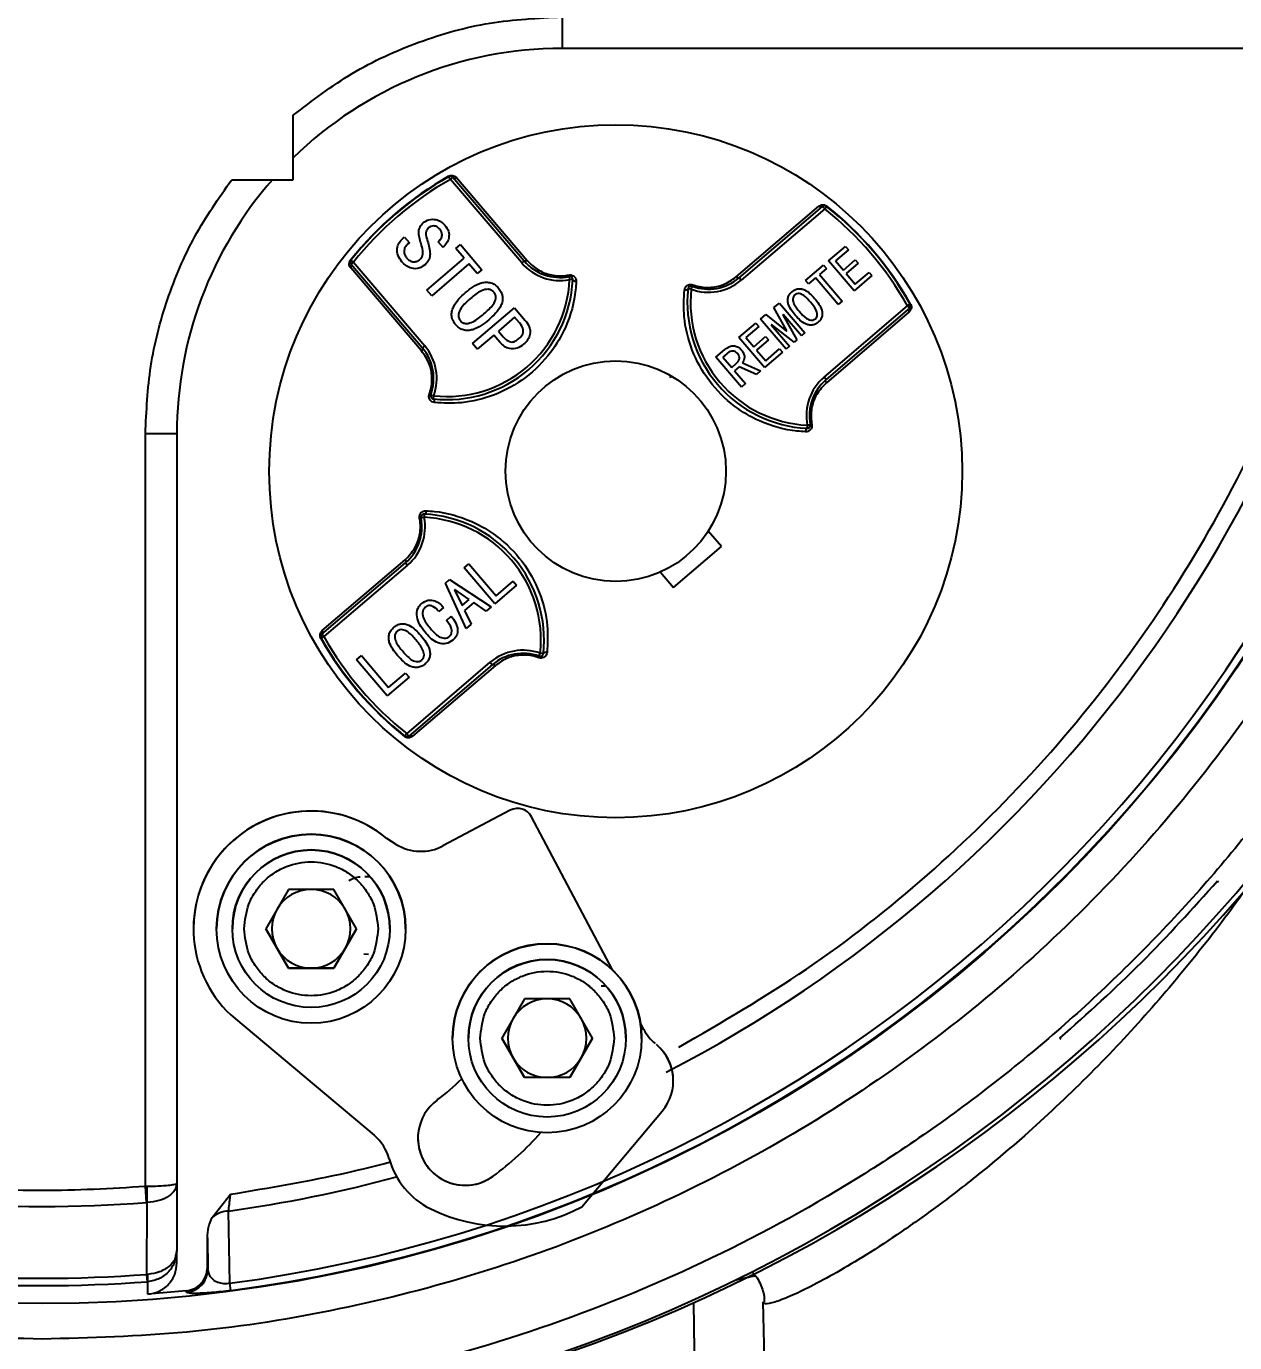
# Model space of a CAD drawing. Header units: millimetres. Extents: x 1846 to 4892, y 508 to 2661.
# Drawn here: x 2641.8 to 2718.5, y 2122.5 to 2206.1 of the extents above; entities that cross this region are included whole.
import ezdxf

# ---------------------------------------------------------------- set-up
doc = ezdxf.new("R2010")
doc.units = ezdxf.units.MM
doc.layers.add('AM_5', color=3, linetype='Continuous', lineweight=25)
doc.styles.add('SLDTEXTSTYLE1', font='txt.shx', dxfattribs={"width": 0.7, "bigfont": 'gbcbig.shx'})
doc.dimstyles.new('SLDDIMSTYLE12$0', dxfattribs={"dimtxt": 12, "dimasz": 10, "dimexe": 0, "dimexo": 0.0625, "dimgap": 0.875, "dimtad": 1, "dimdec": 1, "dimlfac": 1.8, "dimrnd": 1e-09, "dimzin": 12, "dimdsep": 46, "dimtxsty": 'SLDTEXTSTYLE1', "dimcen": 0.09, "dimdle": 8.16, "dimclrd": 3, "dimclre": 3, "dimadec": 0, "dimazin": 3, "dimtfac": 1, "dimtdec": 1, "dimtofl": 0, "dimtmove": 0, "dimatfit": 3, "dimfxl": 0, "dimfrac": 2, "dimtolj": 1, "dimlwd": 5, "dimlwe": 5, "dimarcsym": 0})

# ---------------------------------------------------------------- blocks, each defined once
blk = doc.blocks.new('*D64')
at = {"layer": 'AM_5', "color": 3, "lineweight": 5, "transparency": 16777216}
blk.add_line((2751.092, 2432.108), (2356.692, 2432.108), dxfattribs=at)
at = {"layer": 'AM_5', "color": 3, "linetype": 'Continuous', "lineweight": 5, "transparency": 16777216}
for p, q in [((2356.692, 2422.108), (2356.692, 2108.323)), ((2762.767, 2098.323), (2356.692, 2098.323))]:
    blk.add_line(p, q, dxfattribs=at)
at = {"layer": 'AM_5', "color": 3, "transparency": 16777216}
for points in [[(2355.025, 2422.108), (2358.359, 2422.108), (2356.692, 2432.108)], [(2355.025, 2108.323), (2358.359, 2108.323), (2356.692, 2098.323)]]:
    blk.add_solid(points, dxfattribs=at)
at = {"layer": 'Defpoints', "color": 0, "transparency": 16777216}
for p in [(2751.154, 2432.108), (2356.692, 2098.323), (2762.83, 2098.323)]:
    blk.add_point(p, dxfattribs=at)
at = {"layer": 'AM_5', "color": 0, "transparency": 16777216, "insert": (2342.103, 2265.216), "char_height": 12, "attachment_point": 5, "rotation": 90, "style": 'SLDTEXTSTYLE1'}
blk.add_mtext('\\A1;{\\H2.28571x;335}', dxfattribs=at)

msp = doc.modelspace()

# ---------------------------------------------------------------- linework, layer by layer
at = {"color": 7, "linetype": 'Continuous', "lineweight": 25}
for p, q in [((2675.836, 2206.673), (2675.836, 2204.673)), ((2726.326, 2204.673), (2675.836, 2204.673)), ((2658.754, 2196.336), (2658.754, 2200.422)), ((2654.853, 2196.336), (2658.754, 2196.336)), ((2668.641, 2196.53), (2668.629, 2196.551)), ((2668.74, 2196.356), (2668.641, 2196.53)), ((2668.74, 2196.356), (2668.892, 2196.486)), ((2673.27, 2191.052), (2668.74, 2196.356)), ((2668.892, 2196.486), (2673.422, 2191.182)), ((2669.127, 2196.464), (2673.62, 2191.202)), ((2686.885, 2190.158), (2692.147, 2194.652)), ((2687.078, 2190.107), (2692.382, 2194.637)), ((2692.382, 2194.637), (2692.512, 2194.485)), ((2692.637, 2194.642), (2692.512, 2194.485)), ((2692.652, 2194.661), (2692.637, 2194.642)), ((2692.512, 2194.485), (2687.208, 2189.955)), ((2665.72, 2192.6), (2665.829, 2192.693)), ((2665.829, 2192.693), (2666.135, 2192.335)), ((2666.135, 2192.335), (2666.042, 2192.255)), ((2668.275, 2192.036), (2667.969, 2192.394)), ((2669.083, 2191.972), (2669.378, 2192.225)), ((2669.378, 2192.225), (2670.748, 2190.622)), ((2692.757, 2191.174), (2693.835, 2192.095)), ((2693.835, 2192.095), (2694.016, 2191.884)), ((2662.424, 2191.22), (2662.405, 2191.235)), ((2667.249, 2189.329), (2669.614, 2191.349)), ((2669.614, 2191.349), (2669.083, 2191.972)), ((2694.016, 2191.884), (2693.193, 2191.181)), ((2693.696, 2190.592), (2694.452, 2191.238)), ((2694.452, 2191.238), (2694.633, 2191.027)), ((2666.907, 2185.469), (2662.414, 2190.731)), ((2662.581, 2191.096), (2662.424, 2191.22)), ((2662.581, 2191.096), (2662.428, 2190.966)), ((2666.959, 2185.661), (2662.428, 2190.966)), ((2662.581, 2191.096), (2667.111, 2185.791)), ((2669.92, 2190.992), (2667.554, 2188.971)), ((2670.452, 2190.369), (2669.92, 2190.992)), ((2670.748, 2190.622), (2670.452, 2190.369)), ((2673.422, 2191.182), (2673.27, 2191.052)), ((2691.301, 2189.93), (2692.446, 2190.908)), ((2692.626, 2190.697), (2692.181, 2190.317)), ((2692.446, 2190.908), (2692.626, 2190.697)), ((2694.381, 2189.273), (2692.757, 2191.174)), ((2693.193, 2191.181), (2693.696, 2190.592)), ((2694.633, 2191.027), (2693.877, 2190.381)), ((2694.456, 2189.703), (2695.334, 2190.453)), ((2695.334, 2190.453), (2695.515, 2190.242)), ((2676.278, 2190.185), (2676.316, 2189.989)), ((2676.516, 2189.979), (2676.316, 2189.989)), ((2684.033, 2189.382), (2684.102, 2189.57)), ((2687.208, 2189.955), (2687.078, 2190.107)), ((2691.481, 2189.719), (2691.301, 2189.93)), ((2691.926, 2190.099), (2691.481, 2189.719)), ((2693.369, 2188.409), (2691.926, 2190.099)), ((2692.181, 2190.317), (2693.625, 2188.628)), ((2693.877, 2190.381), (2694.456, 2189.703)), ((2695.515, 2190.242), (2694.381, 2189.273)), ((2667.554, 2188.971), (2667.249, 2189.329)), ((2684.033, 2189.382), (2683.834, 2189.403)), ((2670.147, 2185.936), (2672.808, 2188.209)), ((2672.808, 2188.209), (2673.499, 2187.4)), ((2689.288, 2188.212), (2689.633, 2188.506)), ((2690.117, 2186.747), (2689.288, 2188.212)), ((2689.633, 2188.506), (2691.257, 2186.605)), ((2692.468, 2183.796), (2697.772, 2188.326)), ((2697.902, 2188.174), (2692.598, 2183.644)), ((2697.88, 2187.939), (2692.619, 2183.446)), ((2693.625, 2188.628), (2693.369, 2188.409)), ((2697.947, 2188.425), (2697.772, 2188.326)), ((2697.902, 2188.174), (2697.772, 2188.326)), ((2697.968, 2188.437), (2697.947, 2188.425)), ((2672.818, 2187.599), (2671.791, 2186.721)), ((2673.124, 2187.241), (2672.818, 2187.599)), ((2687.065, 2186.313), (2688.143, 2187.234)), ((2688.143, 2187.234), (2688.324, 2187.023)), ((2688.432, 2187.481), (2688.777, 2187.775)), ((2690.056, 2185.58), (2688.432, 2187.481)), ((2688.777, 2187.775), (2690.095, 2186.728)), ((2689.142, 2187.145), (2689.12, 2187.126)), ((2689.12, 2187.126), (2690.278, 2185.77)), ((2690.567, 2186.016), (2689.142, 2187.145)), ((2689.876, 2187.772), (2689.854, 2187.753)), ((2689.854, 2187.753), (2690.745, 2186.168)), ((2691.034, 2186.415), (2689.876, 2187.772)), ((2671.495, 2186.469), (2670.452, 2185.578)), ((2671.881, 2186.017), (2671.495, 2186.469)), ((2671.791, 2186.721), (2672.097, 2186.363)), ((2688.689, 2184.412), (2687.065, 2186.313)), ((2688.324, 2187.023), (2687.501, 2186.32)), ((2687.501, 2186.32), (2688.004, 2185.731)), ((2688.004, 2185.731), (2688.76, 2186.376)), ((2688.76, 2186.376), (2688.941, 2186.165)), ((2690.095, 2186.728), (2690.117, 2186.747)), ((2691.257, 2186.605), (2691.034, 2186.415)), ((2667.111, 2185.791), (2666.959, 2185.661)), ((2670.452, 2185.578), (2670.147, 2185.936)), ((2685.609, 2185.069), (2686.165, 2185.544)), ((2688.941, 2186.165), (2688.185, 2185.52)), ((2688.185, 2185.52), (2688.764, 2184.841)), ((2689.823, 2185.38), (2688.689, 2184.412)), ((2688.764, 2184.841), (2689.642, 2185.592)), ((2689.642, 2185.592), (2689.823, 2185.38)), ((2690.278, 2185.77), (2690.056, 2185.58)), ((2690.745, 2186.168), (2690.567, 2186.016)), ((2687.232, 2183.168), (2685.609, 2185.069)), ((2686.289, 2185.285), (2686.045, 2185.076)), ((2686.045, 2185.076), (2686.605, 2184.42)), ((2686.605, 2184.42), (2686.916, 2184.686)), ((2687.291, 2184.698), (2688.444, 2184.203)), ((2682.853, 2183.821), (2682.646, 2183.781)), ((2687.074, 2184.456), (2686.785, 2184.209)), ((2686.785, 2184.209), (2687.488, 2183.386)), ((2688.177, 2183.975), (2687.074, 2184.456)), ((2688.444, 2184.203), (2688.177, 2183.975)), ((2692.598, 2183.644), (2692.468, 2183.796)), ((2687.488, 2183.386), (2687.232, 2183.168)), ((2667.496, 2182.685), (2667.684, 2182.617)), ((2667.662, 2182.418), (2667.684, 2182.617)), ((2691.405, 2180.75), (2691.396, 2180.55)), ((2691.405, 2180.75), (2691.602, 2180.788)), ((2649.372, 2132.432), (2649.372, 2180.209)), ((2651.372, 2180.209), (2649.372, 2180.209)), ((2651.372, 2180.209), (2651.372, 2132.632)), ((2666.88, 2174.861), (2667.077, 2174.9)), ((2667.086, 2175.099), (2667.077, 2174.9)), ((2685.957, 2173.04), (2685.119, 2174.023)), ((2682.916, 2170.443), (2685.957, 2173.04)), ((2660.602, 2167.71), (2665.863, 2172.204)), ((2660.58, 2167.476), (2665.884, 2172.006)), ((2666.014, 2171.854), (2660.71, 2167.324)), ((2665.884, 2172.006), (2666.014, 2171.854)), ((2669.612, 2171.689), (2669.919, 2171.951)), ((2671.56, 2169.408), (2669.612, 2171.689)), ((2669.919, 2171.951), (2671.651, 2169.923)), ((2682.077, 2171.425), (2682.916, 2170.443)), ((2668.429, 2170.724), (2668.695, 2170.952)), ((2669.733, 2167.847), (2668.429, 2170.724)), ((2668.695, 2170.952), (2671.334, 2169.214)), ((2672.948, 2170.593), (2671.56, 2169.408)), ((2671.651, 2169.923), (2672.731, 2170.846)), ((2672.731, 2170.846), (2672.948, 2170.593)), ((2669.031, 2170.316), (2669.004, 2170.293)), ((2669.004, 2170.293), (2669.486, 2169.297)), ((2669.94, 2169.684), (2669.031, 2170.316)), ((2669.486, 2169.297), (2669.94, 2169.684)), ((2668.306, 2169.166), (2668.012, 2168.915)), ((2670.223, 2169.488), (2669.636, 2168.987)), ((2669.636, 2168.987), (2670.053, 2168.12)), ((2671.013, 2168.94), (2670.223, 2169.488)), ((2671.334, 2169.214), (2671.013, 2168.94)), ((2668.491, 2168.355), (2668.798, 2168.617)), ((2670.053, 2168.12), (2669.733, 2167.847)), ((2660.536, 2167.225), (2660.514, 2167.213)), ((2660.71, 2167.324), (2660.536, 2167.225)), ((2660.71, 2167.324), (2660.58, 2167.476)), ((2674.38, 2166.08), (2674.449, 2166.268)), ((2674.648, 2166.246), (2674.449, 2166.268)), ((2662.782, 2165.855), (2663.089, 2166.117)), ((2664.73, 2163.574), (2662.782, 2165.855)), ((2663.089, 2166.117), (2664.82, 2164.089)), ((2665.97, 2161.164), (2671.275, 2165.695)), ((2671.404, 2165.543), (2666.1, 2161.012)), ((2671.597, 2165.491), (2666.335, 2160.997)), ((2671.275, 2165.695), (2671.404, 2165.543)), ((2666.117, 2164.759), (2664.73, 2163.574)), ((2664.82, 2164.089), (2665.901, 2165.012)), ((2665.901, 2165.012), (2666.117, 2164.759)), ((2665.97, 2161.164), (2665.846, 2161.008)), ((2665.97, 2161.164), (2666.1, 2161.012)), ((2665.846, 2161.008), (2665.83, 2160.989)), ((2672.548, 2156.302), (2668.268, 2154.043)), ((2672.548, 2156.302), (2668.268, 2154.043)), ((2679.026, 2146.169), (2673.899, 2155.884)), ((2673.899, 2155.884), (2673.899, 2155.884)), ((2679.026, 2146.169), (2673.899, 2155.884)), ((2665.302, 2154.137), (2664.702, 2154.504)), ((2664.702, 2154.504), (2664.702, 2154.504)), ((2665.302, 2154.137), (2664.702, 2154.504)), ((2665.302, 2154.137), (2665.302, 2154.137)), ((2668.268, 2154.043), (2668.268, 2154.043)), ((2663.301, 2152.094), (2663.605, 2152.106)), ((2658.454, 2151.279), (2657.011, 2148.779)), ((2661.341, 2151.279), (2658.454, 2151.279)), ((2662.784, 2148.779), (2661.341, 2151.279)), ((2717.449, 2151.82), (2717.526, 2151.743)), ((2654.898, 2148.784), (2654.898, 2148.784)), ((2657.011, 2148.779), (2658.454, 2146.279)), ((2657.732, 2147.529), (2657.011, 2148.779)), ((2661.341, 2146.279), (2662.784, 2148.779)), ((2662.784, 2148.779), (2662.063, 2147.529)), ((2664.897, 2148.773), (2664.897, 2148.773)), ((2658.454, 2146.279), (2657.732, 2147.529)), ((2662.063, 2147.529), (2661.341, 2146.279)), ((2663.544, 2147.142), (2663.25, 2147.16)), ((2658.454, 2146.279), (2661.341, 2146.279)), ((2658.454, 2146.279), (2658.454, 2146.279)), ((2659.897, 2146.279), (2658.454, 2146.279)), ((2661.341, 2146.279), (2659.897, 2146.279)), ((2661.341, 2146.279), (2661.341, 2146.279)), ((2678.308, 2145.146), (2678.577, 2145.147)), ((2673.442, 2144.327), (2671.999, 2141.827)), ((2676.329, 2144.327), (2673.442, 2144.327)), ((2677.773, 2141.827), (2676.329, 2144.327)), ((2655.093, 2143.053), (2663.895, 2135.667)), ((2681.023, 2142.387), (2680.807, 2142.795)), ((2681.023, 2142.387), (2680.807, 2142.795)), ((2681.023, 2142.387), (2681.023, 2142.387)), ((2668.886, 2141.833), (2668.886, 2141.833)), ((2669.886, 2141.832), (2669.886, 2141.832)), ((2671.999, 2141.827), (2673.442, 2139.327)), ((2672.721, 2140.577), (2671.999, 2141.827)), ((2676.329, 2139.327), (2677.773, 2141.827)), ((2677.773, 2141.827), (2677.051, 2140.577)), ((2680.886, 2141.82), (2680.886, 2141.82)), ((2707.535, 2141.744), (2707.454, 2141.825)), ((2673.442, 2139.327), (2672.721, 2140.577)), ((2677.051, 2140.577), (2676.329, 2139.327)), ((2674.886, 2139.327), (2673.442, 2139.327)), ((2676.329, 2139.327), (2674.886, 2139.327)), ((2682.897, 2139.122), (2682.897, 2139.122)), ((2677.095, 2131.118), (2682.195, 2137.197)), ((2649.372, 2132.432), (2649.48, 2132.433)), ((2649.452, 2131.403), (2649.372, 2132.432)), ((2651.372, 2132.632), (2651.372, 2128.353)), ((2653.611, 2130.454), (2654.785, 2131.919)), ((2649.452, 2131.403), (2649.48, 2131.404)), ((2649.474, 2126.835), (2649.48, 2131.404)), ((2654.74, 2126.272), (2654.658, 2130.859)), ((2653.311, 2129.146), (2653.343, 2127.182)), ((2653.311, 2127.276), (2653.311, 2129.146)), ((2651.372, 2128.353), (2651.307, 2128.083)), ((2651.339, 2127.994), (2651.339, 2128.078)), ((2651.372, 2127.567), (2651.372, 2128.353)), ((2649.474, 2126.835), (2649.52, 2126.837)), ((2649.509, 2126.371), (2649.474, 2126.835)), ((2649.509, 2126.371), (2649.52, 2126.371)), ((2649.519, 2125.57), (2649.52, 2126.371)), ((2654.801, 2125.811), (2654.74, 2126.272)), ((2651.963, 2125.783), (2649.519, 2125.57)), ((2651.994, 2125.692), (2651.963, 2125.783)), ((2684.174, 2125.037), (2684.577, 2098.287)), ((2688.574, 2125.097), (2689.276, 2098.287)), ((2688.61, 2125.086), (2688.596, 2125.098))]:
    msp.add_line(p, q, dxfattribs=at)
at = {"color": 7, "linetype": 'Continuous', "lineweight": 25, "flags": 128}
for points in [[(2673.62, 2191.202), (2673.591, 2191.185), (2673.562, 2191.171), (2673.533, 2191.161), (2673.505, 2191.156), (2673.48, 2191.156), (2673.457, 2191.16), (2673.437, 2191.169), (2673.422, 2191.182)], [(2676.736, 2189.871), (2676.693, 2189.873), (2676.652, 2189.879), (2676.614, 2189.889), (2676.58, 2189.903), (2676.552, 2189.919), (2676.531, 2189.938), (2676.519, 2189.959), (2676.516, 2189.979)], [(2687.078, 2190.107), (2687.061, 2190.096), (2687.04, 2190.091), (2687.017, 2190.09), (2686.992, 2190.095), (2686.965, 2190.104), (2686.938, 2190.118), (2686.911, 2190.136), (2686.885, 2190.158)], [(2683.834, 2189.403), (2683.828, 2189.383), (2683.812, 2189.365), (2683.789, 2189.35), (2683.759, 2189.338), (2683.723, 2189.329), (2683.684, 2189.325), (2683.642, 2189.326), (2683.6, 2189.331)], [(2666.959, 2185.661), (2666.969, 2185.644), (2666.975, 2185.624), (2666.976, 2185.601), (2666.971, 2185.575), (2666.962, 2185.549), (2666.948, 2185.522), (2666.929, 2185.495), (2666.907, 2185.469)], [(2692.619, 2183.446), (2692.601, 2183.474), (2692.587, 2183.504), (2692.577, 2183.533), (2692.572, 2183.561), (2692.572, 2183.586), (2692.576, 2183.609), (2692.585, 2183.628), (2692.598, 2183.644)], [(2667.735, 2182.184), (2667.74, 2182.226), (2667.74, 2182.268), (2667.736, 2182.307), (2667.728, 2182.343), (2667.716, 2182.373), (2667.701, 2182.396), (2667.683, 2182.411), (2667.662, 2182.418)], [(2691.396, 2180.55), (2691.375, 2180.547), (2691.354, 2180.535), (2691.336, 2180.514), (2691.319, 2180.486), (2691.305, 2180.452), (2691.295, 2180.414), (2691.289, 2180.372), (2691.288, 2180.33)], [(2667.195, 2175.319), (2667.193, 2175.277), (2667.187, 2175.236), (2667.177, 2175.197), (2667.163, 2175.163), (2667.147, 2175.136), (2667.128, 2175.115), (2667.107, 2175.103), (2667.086, 2175.099)], [(2665.863, 2172.204), (2665.881, 2172.175), (2665.895, 2172.146), (2665.905, 2172.117), (2665.91, 2172.089), (2665.91, 2172.063), (2665.906, 2172.04), (2665.897, 2172.021), (2665.884, 2172.006)], [(2674.882, 2166.319), (2674.84, 2166.324), (2674.798, 2166.324), (2674.759, 2166.32), (2674.723, 2166.312), (2674.693, 2166.3), (2674.67, 2166.284), (2674.654, 2166.266), (2674.648, 2166.246)], [(2671.404, 2165.543), (2671.421, 2165.553), (2671.442, 2165.559), (2671.465, 2165.559), (2671.49, 2165.555), (2671.517, 2165.546), (2671.544, 2165.532), (2671.571, 2165.513), (2671.597, 2165.491)], [(2653.343, 2127.182), (2653.325, 2127.235), (2653.311, 2127.276)]]:
    msp.add_lwpolyline(points, dxfattribs=at)
at = {"color": 7, "linetype": 'Continuous', "lineweight": 25}
for centre, radius in [((2642.811, 2216.463), 91.48), ((2679.241, 2177.825), 22), ((2679.241, 2177.825), 7), ((2659.898, 2148.779), 6), ((2659.898, 2148.779), 5), ((2674.886, 2141.827), 6), ((2674.886, 2141.827), 5)]:
    msp.add_circle(centre, radius, dxfattribs=at)
for centre, radius, start, end in [((2675.836, 2180.209), 24.464, 90, 134.2869), ((2642.811, 2216.463), 90.976, 277.53416, 351.20762), ((2642.811, 2216.463), 91.441, 277.53416, 351.20762), ((2642.811, 2216.463), 86.42, 297.29308, 350.7957), ((2642.849, 2216.285), 99.998, 280.32817, 349.67428), ((2643.266, 2216.285), 99.998, 280.32817, 349.67428), ((2675.836, 2180.209), 24.464, 138.76195, 180), ((2679.241, 2177.825), 21.524, 119.539, 141.461), ((2679.241, 2177.825), 21.5, 119.539, 141.461), ((2679.241, 2177.825), 21.3, 119.539, 141.461), ((2668.74, 2196.356), 0.2, 40.5, 119.539), ((2669.022, 2196.613), 0.182, 224.12254, 305.03626), ((2692.273, 2194.783), 0.182, 225.96374, 306.87746), ((2692.512, 2194.485), 0.2, 51.461, 130.5), ((2679.241, 2177.825), 21.5, 29.539, 51.461), ((2679.241, 2177.825), 21.524, 29.539, 51.461), ((2679.241, 2177.825), 21.3, 29.539, 51.461), ((2662.581, 2191.096), 0.2, 141.461, 220.5), ((2662.283, 2190.857), 0.182, 315.96374, 36.87746), ((2675.704, 2193.13), 3.2, 220.5, 281.03097), ((2675.704, 2193.13), 3, 220.5, 281.03097), ((2668.525, 2190.371), 8, 263.8094, 357.1906), ((2668.525, 2190.371), 7.8, 263.8094, 357.1906), ((2675.591, 2190.133), 0.689, 4.41037, 12.37572), ((2676.316, 2189.989), 0.2, 357.1906, 101.03097), ((2684.033, 2189.382), 0.2, 69.96903, 173.8094), ((2685.129, 2192.388), 3.2, 249.96903, 310.5), ((2685.129, 2192.388), 3, 249.96903, 310.5), ((2684.772, 2189.41), 0.689, 158.62428, 166.58963), ((2691.788, 2188.541), 8, 173.8094, 267.1906), ((2691.788, 2188.541), 7.8, 173.8094, 267.1906), ((2698.029, 2188.044), 0.182, 134.12254, 215.03626), ((2697.772, 2188.326), 0.2, 310.5, 29.539), ((2664.678, 2183.713), 3, 339.96903, 40.5), ((2664.678, 2183.713), 3.2, 339.96903, 40.5), ((2694.546, 2181.362), 3.2, 130.5, 191.03097), ((2694.546, 2181.362), 3, 130.5, 191.03097), ((2667.656, 2183.355), 0.689, 248.62428, 256.58963), ((2667.684, 2182.617), 0.2, 159.96903, 263.8094), ((2691.405, 2180.75), 0.2, 267.1906, 11.03097), ((2691.549, 2181.475), 0.689, 274.41037, 282.37572), ((2663.936, 2174.287), 3, 310.5, 11.03097), ((2663.936, 2174.287), 3.2, 310.5, 11.03097), ((2666.933, 2174.175), 0.689, 94.41037, 102.37572), ((2667.077, 2174.9), 0.2, 87.1906, 191.03097), ((2666.694, 2167.109), 7.8, 353.8094, 87.1906), ((2666.694, 2167.109), 8, 353.8094, 87.1906), ((2660.71, 2167.324), 0.2, 130.5, 209.539), ((2679.241, 2177.825), 21.524, 209.539, 231.461), ((2679.241, 2177.825), 21.5, 209.539, 231.461), ((2660.453, 2167.606), 0.182, 314.12254, 35.03626), ((2679.241, 2177.825), 21.3, 209.539, 231.461), ((2673.353, 2163.261), 3.2, 69.96903, 130.5), ((2673.353, 2163.261), 3, 69.96903, 130.5), ((2674.449, 2166.268), 0.2, 249.96903, 353.8094), ((2673.711, 2166.24), 0.689, 338.62428, 346.58963), ((2665.97, 2161.164), 0.2, 231.461, 310.5), ((2666.209, 2160.867), 0.182, 45.96374, 126.87746), ((2659.898, 2148.779), 7.474, 50, 230), ((2659.898, 2148.779), 7.474, 50, 179.93876), ((2673.014, 2155.417), 1, 27.82515, 117.82515), ((2673.014, 2155.417), 1, 27.82515, 117.82515), ((2659.898, 2148.779), 6, 359.93876, 179.87751), ((2659.898, 2148.779), 5, 359.99969, 179.93876), ((2666.868, 2156.696), 3, 238.5537, 297.82515), ((2666.868, 2156.696), 3, 238.5537, 297.82515), ((2659.898, 2148.779), 2.5, 89.99969, 149.99969), ((2659.898, 2148.779), 2.5, 29.99969, 89.99969), ((2659.898, 2148.779), 2.5, 149.99969, 209.99969), ((2659.898, 2148.779), 2.5, 329.99969, 29.99969), ((2674.886, 2141.827), 6, 359.93876, 179.87751), ((2659.898, 2148.779), 2.5, 209.99969, 269.99969), ((2659.898, 2148.779), 2.5, 269.99969, 329.99969), ((2674.886, 2141.827), 5, 359.99969, 179.93876), ((2674.886, 2141.827), 2.5, 89.99969, 149.99969), ((2674.886, 2141.827), 2.5, 29.99969, 89.99969), ((2674.886, 2141.827), 2.5, 149.99969, 209.99969), ((2674.886, 2141.827), 2.5, 329.99969, 29.99969), ((2683.676, 2143.787), 3, 207.82515, 230), ((2683.676, 2143.787), 3, 207.82515, 230), ((2679.897, 2139.125), 3, 320, 50), ((2679.897, 2139.125), 3, 359.93876, 50), ((2674.886, 2141.827), 2.5, 209.99969, 269.99969), ((2674.886, 2141.827), 2.5, 269.99969, 329.99969), ((2659.898, 2148.779), 13.5, 306.36279, 315.13033), ((2669.68, 2135.491), 3, 126.36279, 306.36279), ((2661.967, 2133.369), 3, 15.38287, 50), ((2669.68, 2135.491), 3, 179.93876, 306.36279), ((2659.898, 2148.779), 19.5, 306.36279, 318.43109), ((2659.898, 2148.779), 19.5, 306.36279, 318.43104), ((2669.68, 2135.491), 5, 195.38287, 243.70737), ((2642.811, 2216.463), 86.42, 277.87924, 285.10367), ((2628.144, 2131.919), 21.342, 358.61809, 1.38192), ((2642.811, 2216.463), 85.319, 265.53552, 274.46448), ((2672.173, 2140.487), 10.583, 243.58851, 297.71587), ((2654.742, 2129.089), 1.772, 92.70606, 129.63521), ((2651.843, 2127.184), 1.5, 275.78841, 359.91128), ((2642.811, 2216.463), 90.341, 265.74841, 274.25159), ((2642.811, 2216.463), 89.875, 265.74841, 274.25159), ((2646.811, 2126.604), 2.719, 355.08842, 4.91158)]:
    msp.add_arc(centre, radius, start, end, dxfattribs=at)
for points in [[(2642.811, 2122.722), (2639.743, 2122.809), (2633.608, 2122.983), (2624.494, 2124.386), (2615.556, 2126.612), (2606.88, 2129.719), (2598.551, 2133.658), (2590.648, 2138.395), (2583.247, 2143.884), (2576.42, 2150.072), (2570.232, 2156.899), (2564.743, 2164.3), (2560.006, 2172.203), (2556.067, 2180.532), (2552.963, 2189.208), (2550.724, 2198.145), (2549.372, 2207.26), (2548.92, 2216.463), (2549.372, 2225.666), (2550.724, 2234.78), (2552.963, 2243.718), (2556.067, 2252.393), (2560.006, 2260.723), (2564.743, 2268.626), (2570.232, 2276.027), (2576.42, 2282.854), (2583.247, 2289.042), (2590.648, 2294.53), (2598.551, 2299.268), (2606.88, 2303.206), (2615.556, 2306.314), (2624.494, 2308.539), (2633.608, 2309.942), (2639.743, 2310.116), (2642.811, 2310.203)], [(2642.811, 2310.203), (2645.879, 2310.116), (2652.014, 2309.942), (2661.128, 2308.539), (2670.066, 2306.314), (2678.742, 2303.206), (2687.071, 2299.268), (2694.974, 2294.53), (2702.375, 2289.042), (2709.202, 2282.854), (2715.39, 2276.027), (2720.879, 2268.626), (2725.616, 2260.723), (2729.555, 2252.393), (2732.659, 2243.718), (2734.898, 2234.78), (2736.25, 2225.666), (2736.702, 2216.463), (2736.25, 2207.26), (2734.898, 2198.145), (2732.659, 2189.208), (2729.555, 2180.532), (2725.616, 2172.203), (2720.879, 2164.3), (2715.39, 2156.899), (2709.202, 2150.072), (2702.375, 2143.884), (2694.974, 2138.395), (2687.071, 2133.658), (2678.742, 2129.719), (2670.066, 2126.612), (2661.128, 2124.386), (2652.014, 2122.983), (2645.879, 2122.809), (2642.811, 2122.722)], [(2740.485, 2205.673), (2739.961, 2202.022), (2738.912, 2194.718), (2735.793, 2184.075), (2731.585, 2173.832), (2726.23, 2164.131), (2719.825, 2155.092), (2712.444, 2146.83), (2704.182, 2139.449), (2695.142, 2133.044), (2685.442, 2127.689), (2675.199, 2123.481), (2664.555, 2120.361), (2657.252, 2119.313), (2653.6, 2118.789)], [(2707.454, 2141.825), (2709.209, 2143.401), (2712.72, 2146.554), (2715.872, 2150.065), (2717.449, 2151.82)], [(2636.25, 2132.432), (2638.437, 2132.304), (2642.811, 2132.048), (2647.185, 2132.304), (2649.372, 2132.432)]]:
    msp.add_open_spline(points, degree=3, dxfattribs=at)
for points, knots in [([(2658.754, 2200.422), (2659.976, 2201.354), (2662.441, 2203.234), (2666.7, 2205.174), (2671.204, 2206.441), (2674.3, 2206.596), (2675.836, 2206.673)], [0, 0, 0, 0, 0.248067, 0.5, 0.751933, 1, 1, 1, 1]), ([(2683.239, 2141.253), (2685.987, 2142.846), (2691.536, 2146.064), (2699.167, 2152.084), (2706.195, 2158.96), (2712.411, 2166.671), (2717.702, 2175.044), (2721.94, 2183.916), (2725.173, 2193.082), (2726.426, 2199.374), (2727.047, 2202.489)], [0, 0, 0, 0, 0.122144, 0.246703, 0.372927, 0.5, 0.627073, 0.753297, 0.877856, 1, 1, 1, 1]), ([(2649.372, 2180.209), (2649.439, 2181.645), (2649.574, 2184.536), (2650.681, 2188.759), (2652.377, 2192.782), (2654.031, 2195.156), (2654.853, 2196.336)], [0, 0, 0, 0, 0.248315, 0.5, 0.751685, 1, 1, 1, 1]), ([(2668.629, 2196.551), (2668.65, 2196.562), (2668.697, 2196.585), (2668.783, 2196.604), (2668.901, 2196.603), (2669.028, 2196.559), (2669.093, 2196.496), (2669.127, 2196.464)], [0, 0, 0, 0, 0.0853698, 0.1907986, 0.3564235, 0.6664713, 1, 1, 1, 1]), ([(2692.147, 2194.652), (2692.205, 2194.69), (2692.294, 2194.749), (2692.451, 2194.75), (2692.55, 2194.722), (2692.61, 2194.692), (2692.642, 2194.668), (2692.652, 2194.661)], [0, 0, 0, 0, 0.49351, 0.746512, 0.851032, 0.956489, 1, 1, 1, 1]), ([(2667.003, 2193.587), (2667.124, 2193.671), (2667.367, 2193.837), (2667.789, 2193.826), (2668.142, 2193.692), (2668.305, 2193.531), (2668.386, 2193.45)], [0, 0, 0, 0, 0.279601, 0.558878, 0.779376, 1, 1, 1, 1]), ([(2666.885, 2192.276), (2666.801, 2192.529), (2666.684, 2192.883), (2666.788, 2193.359), (2666.932, 2193.511), (2667.003, 2193.587)], [0, 0, 0, 0, 0.560027, 0.780079, 1, 1, 1, 1]), ([(2667.356, 2193.269), (2667.291, 2193.196), (2667.162, 2193.049), (2667.201, 2192.693), (2667.278, 2192.467), (2667.325, 2192.328)], [0, 0, 0, 0, 0.278312, 0.557355, 1, 1, 1, 1]), ([(2668.075, 2193.184), (2668.021, 2193.239), (2667.913, 2193.348), (2667.701, 2193.411), (2667.501, 2193.377), (2667.404, 2193.305), (2667.356, 2193.269)], [0, 0, 0, 0, 0.280393, 0.559545, 0.779457, 1, 1, 1, 1]), ([(2667.969, 2192.394), (2668.032, 2192.451), (2668.157, 2192.566), (2668.225, 2192.802), (2668.194, 2193.022), (2668.114, 2193.13), (2668.075, 2193.184)], [0, 0, 0, 0, 0.279799, 0.559732, 0.779524, 1, 1, 1, 1]), ([(2668.386, 2193.45), (2668.478, 2193.329), (2668.661, 2193.088), (2668.668, 2192.65), (2668.52, 2192.29), (2668.356, 2192.121), (2668.275, 2192.036)], [0, 0, 0, 0, 0.280576, 0.558458, 0.779312, 1, 1, 1, 1]), ([(2665.662, 2191.123), (2665.569, 2191.249), (2665.383, 2191.5), (2665.334, 2191.948), (2665.462, 2192.337), (2665.634, 2192.512), (2665.72, 2192.6)], [0, 0, 0, 0, 0.280466, 0.559432, 0.779595, 1, 1, 1, 1]), ([(2666.042, 2192.255), (2665.975, 2192.189), (2665.842, 2192.058), (2665.787, 2191.794), (2665.831, 2191.555), (2665.916, 2191.436), (2665.958, 2191.376)], [0, 0, 0, 0, 0.280123, 0.558679, 0.779337, 1, 1, 1, 1]), ([(2666.821, 2191.279), (2666.881, 2191.359), (2667.002, 2191.519), (2666.993, 2191.885), (2666.926, 2192.128), (2666.885, 2192.276)], [0, 0, 0, 0, 0.277254, 0.55795, 1, 1, 1, 1]), ([(2667.325, 2192.328), (2667.396, 2192.059), (2667.496, 2191.684), (2667.382, 2191.188), (2667.233, 2191.028), (2667.158, 2190.948)], [0, 0, 0, 0, 0.559726, 0.780043, 1, 1, 1, 1]), ([(2662.414, 2190.731), (2662.375, 2190.789), (2662.317, 2190.877), (2662.316, 2191.034), (2662.344, 2191.134), (2662.374, 2191.194), (2662.398, 2191.226), (2662.405, 2191.235)], [0, 0, 0, 0, 0.49351, 0.746512, 0.851032, 0.956489, 1, 1, 1, 1]), ([(2665.958, 2191.376), (2666.022, 2191.308), (2666.149, 2191.174), (2666.408, 2191.104), (2666.644, 2191.152), (2666.762, 2191.237), (2666.821, 2191.279)], [0, 0, 0, 0, 0.280691, 0.558757, 0.779281, 1, 1, 1, 1]), ([(2667.158, 2190.948), (2667.027, 2190.855), (2666.764, 2190.669), (2666.296, 2190.673), (2665.922, 2190.851), (2665.749, 2191.033), (2665.662, 2191.123)], [0, 0, 0, 0, 0.2798432, 0.5586107, 0.7789801, 1, 1, 1, 1]), ([(2673.62, 2191.202), (2673.85, 2190.98), (2674.264, 2190.577), (2675.141, 2190.247), (2675.826, 2190.205), (2676.197, 2190.269), (2676.264, 2190.28)], [0, 0, 0, 0, 0.356926, 0.645588, 0.935957, 1, 1, 1, 1]), ([(2676.736, 2189.871), (2676.723, 2189.693), (2676.657, 2188.737), (2676.235, 2187.162), (2675.108, 2185.229), (2673.566, 2183.683), (2671.563, 2182.585), (2669.537, 2182.094), (2668.297, 2182.156), (2667.735, 2182.184)], [0, 0, 0, 0, 0.0439371, 0.236293, 0.3728219, 0.5357282, 0.69861, 0.8632007, 1, 1, 1, 1]), ([(2669.704, 2189.165), (2670.022, 2189.422), (2670.419, 2189.744), (2671.017, 2189.84), (2671.317, 2189.797), (2671.593, 2189.666), (2671.732, 2189.522), (2671.802, 2189.45)], [0, 0, 0, 0, 0.498982, 0.624271, 0.749515, 0.874666, 1, 1, 1, 1]), ([(2676.264, 2190.28), (2676.304, 2190.284), (2676.385, 2190.293), (2676.501, 2190.259), (2676.605, 2190.194), (2676.689, 2190.093), (2676.734, 2189.979), (2676.735, 2189.901), (2676.736, 2189.871)], [0, 0, 0, 0, 0.1540842, 0.3077863, 0.4712038, 0.6571656, 0.8674974, 1, 1, 1, 1]), ([(2683.6, 2189.331), (2683.614, 2189.388), (2683.64, 2189.496), (2683.754, 2189.616), (2683.888, 2189.679), (2684.021, 2189.691), (2684.096, 2189.67), (2684.13, 2189.661)], [0, 0, 0, 0, 0.257956, 0.484914, 0.703585, 0.864278, 1, 1, 1, 1]), ([(2684.13, 2189.661), (2684.195, 2189.639), (2684.55, 2189.519), (2685.234, 2189.452), (2686.151, 2189.642), (2686.624, 2189.974), (2686.885, 2190.158)], [0, 0, 0, 0, 0.064043, 0.354412, 0.643074, 1, 1, 1, 1]), ([(2669.079, 2187.123), (2669.018, 2187.204), (2668.898, 2187.366), (2668.813, 2187.662), (2668.823, 2187.967), (2669.017, 2188.544), (2669.399, 2188.889), (2669.704, 2189.165)], [0, 0, 0, 0, 0.1253313, 0.2504536, 0.3756879, 0.5009977, 1, 1, 1, 1]), ([(2670.023, 2188.791), (2669.802, 2188.604), (2669.471, 2188.323), (2669.249, 2187.856), (2669.256, 2187.559), (2669.335, 2187.437), (2669.374, 2187.376)], [0, 0, 0, 0, 0.501768, 0.750148, 0.875248, 1, 1, 1, 1]), ([(2671.507, 2189.197), (2671.453, 2189.245), (2671.347, 2189.342), (2671.059, 2189.402), (2670.565, 2189.26), (2670.24, 2188.979), (2670.023, 2188.791)], [0, 0, 0, 0, 0.12479, 0.249939, 0.498148, 1, 1, 1, 1]), ([(2670.86, 2187.811), (2671.078, 2187.995), (2671.402, 2188.27), (2671.634, 2188.725), (2671.624, 2189.018), (2671.546, 2189.137), (2671.507, 2189.197)], [0, 0, 0, 0, 0.5018858, 0.7502037, 0.8752646, 1, 1, 1, 1]), ([(2671.802, 2189.45), (2671.862, 2189.37), (2671.982, 2189.211), (2672.068, 2188.919), (2672.058, 2188.617), (2671.861, 2188.048), (2671.482, 2187.708), (2671.179, 2187.437)], [0, 0, 0, 0, 0.125297, 0.250413, 0.375603, 0.500878, 1, 1, 1, 1]), ([(2691.288, 2180.33), (2691.11, 2180.342), (2690.153, 2180.409), (2688.578, 2180.831), (2686.645, 2181.958), (2685.099, 2183.499), (2684.001, 2185.502), (2683.511, 2187.529), (2683.572, 2188.768), (2683.6, 2189.331)], [0, 0, 0, 0, 0.043937, 0.236293, 0.372822, 0.535728, 0.69861, 0.863201, 1, 1, 1, 1]), ([(2690.64, 2187.732), (2690.456, 2187.959), (2690.226, 2188.243), (2690.158, 2188.67), (2690.189, 2188.885), (2690.283, 2189.082), (2690.385, 2189.181), (2690.437, 2189.231)], [0, 0, 0, 0, 0.498982, 0.624271, 0.749515, 0.874666, 1, 1, 1, 1]), ([(2690.437, 2189.231), (2690.494, 2189.274), (2690.608, 2189.359), (2690.816, 2189.421), (2691.031, 2189.414), (2691.438, 2189.273), (2691.681, 2189.002), (2691.874, 2188.786)], [0, 0, 0, 0, 0.125297, 0.250413, 0.375603, 0.500878, 1, 1, 1, 1]), ([(2690.617, 2189.02), (2690.583, 2188.982), (2690.514, 2188.906), (2690.471, 2188.7), (2690.572, 2188.347), (2690.773, 2188.115), (2690.907, 2187.96)], [0, 0, 0, 0, 0.12479, 0.249939, 0.498148, 1, 1, 1, 1]), ([(2691.607, 2188.558), (2691.476, 2188.713), (2691.28, 2188.945), (2690.954, 2189.111), (2690.745, 2189.104), (2690.66, 2189.048), (2690.617, 2189.02)], [0, 0, 0, 0, 0.501886, 0.750204, 0.875265, 1, 1, 1, 1]), ([(2691.874, 2188.786), (2692.058, 2188.559), (2692.289, 2188.276), (2692.367, 2187.85), (2692.344, 2187.634), (2692.253, 2187.436), (2692.15, 2187.336), (2692.098, 2187.286)], [0, 0, 0, 0, 0.499133, 0.624424, 0.749622, 0.874708, 1, 1, 1, 1]), ([(2690.907, 2187.96), (2691.041, 2187.802), (2691.241, 2187.566), (2691.575, 2187.407), (2691.787, 2187.412), (2691.874, 2187.469), (2691.918, 2187.497)], [0, 0, 0, 0, 0.501698, 0.750126, 0.875254, 1, 1, 1, 1]), ([(2691.918, 2187.497), (2691.952, 2187.535), (2692.021, 2187.612), (2692.056, 2187.821), (2691.941, 2188.169), (2691.741, 2188.402), (2691.607, 2188.558)], [0, 0, 0, 0, 0.124691, 0.249737, 0.498265, 1, 1, 1, 1]), ([(2697.968, 2188.437), (2697.978, 2188.416), (2698.001, 2188.369), (2698.02, 2188.283), (2698.02, 2188.165), (2697.975, 2188.038), (2697.913, 2187.973), (2697.88, 2187.939)], [0, 0, 0, 0, 0.08537, 0.190799, 0.356423, 0.666471, 1, 1, 1, 1]), ([(2671.179, 2187.437), (2670.862, 2187.18), (2670.465, 2186.858), (2669.869, 2186.747), (2669.567, 2186.779), (2669.289, 2186.908), (2669.149, 2187.051), (2669.079, 2187.123)], [0, 0, 0, 0, 0.499139, 0.624435, 0.749618, 0.874706, 1, 1, 1, 1]), ([(2669.374, 2187.376), (2669.428, 2187.328), (2669.536, 2187.231), (2669.828, 2187.183), (2670.316, 2187.344), (2670.642, 2187.624), (2670.86, 2187.811)], [0, 0, 0, 0, 0.124698, 0.249711, 0.498195, 1, 1, 1, 1]), ([(2673.089, 2186.242), (2673.17, 2186.315), (2673.332, 2186.461), (2673.415, 2186.874), (2673.234, 2187.101), (2673.124, 2187.241)], [0, 0, 0, 0, 0.282451, 0.559256, 1, 1, 1, 1]), ([(2673.499, 2187.4), (2673.596, 2187.269), (2673.788, 2187.009), (2673.827, 2186.54), (2673.668, 2186.148), (2673.486, 2185.972), (2673.394, 2185.884)], [0, 0, 0, 0, 0.2803956, 0.5591428, 0.7792262, 1, 1, 1, 1]), ([(2692.098, 2187.286), (2692.041, 2187.242), (2691.925, 2187.156), (2691.714, 2187.096), (2691.496, 2187.104), (2691.084, 2187.241), (2690.837, 2187.514), (2690.64, 2187.732)], [0, 0, 0, 0, 0.125329, 0.250449, 0.375699, 0.501004, 1, 1, 1, 1]), ([(2672.097, 2186.363), (2672.17, 2186.284), (2672.316, 2186.126), (2672.611, 2185.992), (2672.889, 2186.084), (2673.022, 2186.189), (2673.089, 2186.242)], [0, 0, 0, 0, 0.281274, 0.559341, 0.778877, 1, 1, 1, 1]), ([(2667.405, 2182.714), (2667.427, 2182.778), (2667.547, 2183.134), (2667.613, 2183.818), (2667.424, 2184.735), (2667.091, 2185.208), (2666.907, 2185.469)], [0, 0, 0, 0, 0.064043, 0.354412, 0.643074, 1, 1, 1, 1]), ([(2673.394, 2185.884), (2673.263, 2185.788), (2673.001, 2185.598), (2672.53, 2185.572), (2672.144, 2185.743), (2671.968, 2185.926), (2671.881, 2186.017)], [0, 0, 0, 0, 0.280176, 0.558961, 0.779148, 1, 1, 1, 1]), ([(2686.165, 2185.544), (2686.256, 2185.612), (2686.438, 2185.747), (2686.763, 2185.817), (2687.046, 2185.707), (2687.169, 2185.577), (2687.23, 2185.512)], [0, 0, 0, 0, 0.280748, 0.559845, 0.779251, 1, 1, 1, 1]), ([(2686.974, 2185.293), (2686.921, 2185.345), (2686.816, 2185.448), (2686.535, 2185.475), (2686.383, 2185.357), (2686.289, 2185.285)], [0, 0, 0, 0, 0.280741, 0.559569, 1, 1, 1, 1]), ([(2687.23, 2185.512), (2687.281, 2185.446), (2687.383, 2185.314), (2687.426, 2185.08), (2687.391, 2184.867), (2687.324, 2184.754), (2687.291, 2184.698)], [0, 0, 0, 0, 0.28037, 0.559216, 0.779715, 1, 1, 1, 1]), ([(2686.916, 2184.686), (2686.961, 2184.733), (2687.051, 2184.826), (2687.113, 2185.006), (2687.069, 2185.173), (2687.006, 2185.253), (2686.974, 2185.293)], [0, 0, 0, 0, 0.280414, 0.55968, 0.779182, 1, 1, 1, 1]), ([(2692.619, 2183.446), (2692.396, 2183.216), (2691.993, 2182.801), (2691.663, 2181.925), (2691.621, 2181.24), (2691.685, 2180.869), (2691.696, 2180.802)], [0, 0, 0, 0, 0.3569261, 0.6455881, 0.9359573, 1, 1, 1, 1]), ([(2667.735, 2182.184), (2667.677, 2182.198), (2667.57, 2182.224), (2667.449, 2182.338), (2667.387, 2182.472), (2667.375, 2182.605), (2667.395, 2182.68), (2667.405, 2182.714)], [0, 0, 0, 0, 0.257956, 0.484914, 0.703585, 0.864278, 1, 1, 1, 1]), ([(2691.696, 2180.802), (2691.701, 2180.762), (2691.709, 2180.681), (2691.675, 2180.565), (2691.61, 2180.46), (2691.51, 2180.377), (2691.396, 2180.332), (2691.318, 2180.331), (2691.288, 2180.33)], [0, 0, 0, 0, 0.154084, 0.307786, 0.471204, 0.657166, 0.867497, 1, 1, 1, 1]), ([(2665.863, 2172.204), (2666.086, 2172.433), (2666.489, 2172.848), (2666.819, 2173.724), (2666.861, 2174.41), (2666.797, 2174.78), (2666.786, 2174.847)], [0, 0, 0, 0, 0.356926, 0.645588, 0.935957, 1, 1, 1, 1]), ([(2666.786, 2174.847), (2666.782, 2174.888), (2666.773, 2174.968), (2666.807, 2175.085), (2666.872, 2175.189), (2666.973, 2175.273), (2667.086, 2175.317), (2667.164, 2175.319), (2667.195, 2175.319)], [0, 0, 0, 0, 0.154084, 0.307786, 0.471204, 0.657166, 0.867497, 1, 1, 1, 1]), ([(2667.195, 2175.319), (2667.372, 2175.307), (2668.329, 2175.241), (2669.904, 2174.819), (2671.837, 2173.691), (2673.383, 2172.15), (2674.481, 2170.147), (2674.971, 2168.121), (2674.91, 2166.881), (2674.882, 2166.319)], [0, 0, 0, 0, 0.043937, 0.236293, 0.372822, 0.535728, 0.69861, 0.863201, 1, 1, 1, 1]), ([(2666.921, 2169.437), (2667.049, 2169.518), (2667.304, 2169.68), (2667.742, 2169.628), (2668.074, 2169.43), (2668.228, 2169.254), (2668.306, 2169.166)], [0, 0, 0, 0, 0.2788412, 0.5580379, 0.7787144, 1, 1, 1, 1]), ([(2667.194, 2167.524), (2666.966, 2167.814), (2666.625, 2168.248), (2666.592, 2168.904), (2666.728, 2169.245), (2666.857, 2169.373), (2666.921, 2169.437)], [0, 0, 0, 0, 0.499696, 0.74909, 0.87448, 1, 1, 1, 1]), ([(2667.138, 2169.183), (2667.093, 2169.135), (2667.003, 2169.039), (2666.947, 2168.777), (2667.074, 2168.326), (2667.324, 2168.025), (2667.491, 2167.824)], [0, 0, 0, 0, 0.124838, 0.249769, 0.498841, 1, 1, 1, 1]), ([(2668.012, 2168.915), (2667.893, 2169.044), (2667.744, 2169.205), (2667.498, 2169.294), (2667.367, 2169.3), (2667.241, 2169.261), (2667.172, 2169.209), (2667.138, 2169.183)], [0, 0, 0, 0, 0.498979, 0.624378, 0.749538, 0.874643, 1, 1, 1, 1]), ([(2665.391, 2166.123), (2665.17, 2166.395), (2664.894, 2166.736), (2664.813, 2167.249), (2664.849, 2167.506), (2664.962, 2167.742), (2665.085, 2167.861), (2665.147, 2167.921)], [0, 0, 0, 0, 0.498982, 0.624271, 0.749515, 0.874666, 1, 1, 1, 1]), ([(2665.147, 2167.921), (2665.215, 2167.973), (2665.352, 2168.075), (2665.602, 2168.149), (2665.86, 2168.14), (2666.349, 2167.972), (2666.639, 2167.647), (2666.872, 2167.387)], [0, 0, 0, 0, 0.125297, 0.250413, 0.375603, 0.500878, 1, 1, 1, 1]), ([(2668.685, 2167.344), (2668.718, 2167.379), (2668.785, 2167.45), (2668.826, 2167.591), (2668.839, 2167.734), (2668.771, 2168.017), (2668.615, 2168.205), (2668.491, 2168.355)], [0, 0, 0, 0, 0.12486, 0.249907, 0.375198, 0.50038, 1, 1, 1, 1]), ([(2668.798, 2168.617), (2668.895, 2168.489), (2669.088, 2168.234), (2669.235, 2167.798), (2669.159, 2167.373), (2668.987, 2167.185), (2668.902, 2167.091)], [0, 0, 0, 0, 0.281285, 0.560616, 0.780468, 1, 1, 1, 1]), ([(2660.514, 2167.213), (2660.504, 2167.234), (2660.481, 2167.28), (2660.462, 2167.366), (2660.463, 2167.485), (2660.507, 2167.612), (2660.57, 2167.677), (2660.602, 2167.71)], [0, 0, 0, 0, 0.08537, 0.190799, 0.356423, 0.666471, 1, 1, 1, 1]), ([(2665.363, 2167.668), (2665.322, 2167.622), (2665.239, 2167.531), (2665.187, 2167.285), (2665.309, 2166.861), (2665.55, 2166.582), (2665.711, 2166.396)], [0, 0, 0, 0, 0.1247898, 0.2499391, 0.4981483, 1, 1, 1, 1]), ([(2666.552, 2167.114), (2666.394, 2167.3), (2666.158, 2167.579), (2665.768, 2167.777), (2665.517, 2167.769), (2665.414, 2167.701), (2665.363, 2167.668)], [0, 0, 0, 0, 0.501886, 0.750204, 0.875265, 1, 1, 1, 1]), ([(2666.924, 2165.84), (2666.966, 2165.886), (2667.048, 2165.978), (2667.09, 2166.229), (2666.952, 2166.647), (2666.712, 2166.927), (2666.552, 2167.114)], [0, 0, 0, 0, 0.124691, 0.249737, 0.498265, 1, 1, 1, 1]), ([(2666.872, 2167.387), (2667.093, 2167.115), (2667.369, 2166.775), (2667.463, 2166.264), (2667.436, 2166.005), (2667.326, 2165.767), (2667.202, 2165.647), (2667.141, 2165.587)], [0, 0, 0, 0, 0.499133, 0.624424, 0.749622, 0.874708, 1, 1, 1, 1]), ([(2668.902, 2167.091), (2668.759, 2167.004), (2668.474, 2166.829), (2667.775, 2166.91), (2667.426, 2167.278), (2667.194, 2167.524)], [0, 0, 0, 0, 0.249589, 0.500012, 1, 1, 1, 1]), ([(2667.491, 2167.824), (2667.65, 2167.641), (2667.888, 2167.368), (2668.292, 2167.214), (2668.537, 2167.241), (2668.636, 2167.31), (2668.685, 2167.344)], [0, 0, 0, 0, 0.5010148, 0.7498451, 0.8749605, 1, 1, 1, 1]), ([(2665.711, 2166.396), (2665.872, 2166.206), (2666.112, 2165.923), (2666.513, 2165.733), (2666.767, 2165.739), (2666.872, 2165.806), (2666.924, 2165.84)], [0, 0, 0, 0, 0.501698, 0.750126, 0.875254, 1, 1, 1, 1]), ([(2674.352, 2165.989), (2674.287, 2166.01), (2673.932, 2166.131), (2673.248, 2166.197), (2672.331, 2166.008), (2671.858, 2165.675), (2671.597, 2165.491)], [0, 0, 0, 0, 0.064043, 0.354412, 0.643074, 1, 1, 1, 1]), ([(2674.882, 2166.319), (2674.868, 2166.261), (2674.842, 2166.153), (2674.728, 2166.033), (2674.594, 2165.971), (2674.461, 2165.958), (2674.386, 2165.979), (2674.352, 2165.989)], [0, 0, 0, 0, 0.257956, 0.484914, 0.703585, 0.864278, 1, 1, 1, 1]), ([(2667.141, 2165.587), (2667.071, 2165.535), (2666.933, 2165.432), (2666.679, 2165.359), (2666.418, 2165.369), (2665.923, 2165.533), (2665.627, 2165.861), (2665.391, 2166.123)], [0, 0, 0, 0, 0.125329, 0.250449, 0.375699, 0.501004, 1, 1, 1, 1]), ([(2666.335, 2160.997), (2666.277, 2160.959), (2666.188, 2160.901), (2666.031, 2160.899), (2665.932, 2160.928), (2665.872, 2160.957), (2665.84, 2160.982), (2665.83, 2160.989)], [0, 0, 0, 0, 0.4935098, 0.7465115, 0.851032, 0.9564885, 1, 1, 1, 1]), ([(2655.648, 2148.779), (2655.704, 2149.313), (2655.792, 2150.136), (2656.322, 2151.125), (2656.87, 2151.805), (2657.551, 2152.357), (2658.54, 2152.871), (2659.898, 2153.131), (2661.255, 2152.871), (2662.244, 2152.357), (2662.925, 2151.805), (2663.473, 2151.125), (2664.003, 2150.135), (2664.091, 2149.313), (2664.148, 2148.779)], [0, 0, 0, 0, 0.119728, 0.18418, 0.25, 0.31582, 0.380272, 0.5, 0.619728, 0.68418, 0.75, 0.81582, 0.880272, 1, 1, 1, 1]), ([(2662.297, 2151.84), (2662.523, 2151.956), (2662.754, 2152.074), (2663.005, 2152.083), (2663.01, 2152.083)], [0, 0, 0, 0, 0.981722, 1, 1, 1, 1]), ([(2719.668, 2151.919), (2719.573, 2151.777), (2718.577, 2150.285), (2716.344, 2147.362), (2712.94, 2143.279), (2709.197, 2139.328), (2705.664, 2136.006), (2702.461, 2133.302), (2699.822, 2131.256), (2697.355, 2129.504), (2695.181, 2128.082), (2693.242, 2126.926), (2691.598, 2126.038), (2690.263, 2125.406), (2689.28, 2125.033), (2688.692, 2124.91), (2688.636, 2125.031), (2688.61, 2125.086)], [0, 0, 0, 0, 0.0112691, 0.1175597, 0.2238424, 0.3277148, 0.4314747, 0.5006194, 0.5697132, 0.6291805, 0.6886048, 0.7428814, 0.797126, 0.8499404, 0.9027383, 0.9566039, 1, 1, 1, 1]), ([(2664.148, 2148.779), (2664.091, 2148.244), (2664.003, 2147.422), (2663.473, 2146.432), (2662.925, 2145.752), (2662.244, 2145.2), (2661.255, 2144.686), (2659.897, 2144.426), (2658.54, 2144.686), (2657.551, 2145.2), (2656.87, 2145.752), (2656.322, 2146.432), (2655.792, 2147.422), (2655.704, 2148.244), (2655.648, 2148.779)], [0, 0, 0, 0, 0.119728, 0.18418, 0.25, 0.31582, 0.380272, 0.5, 0.619728, 0.68418, 0.75, 0.81582, 0.880272, 1, 1, 1, 1]), ([(2670.636, 2141.827), (2670.693, 2142.361), (2670.78, 2143.184), (2671.31, 2144.173), (2671.858, 2144.853), (2672.539, 2145.405), (2673.529, 2145.919), (2674.886, 2146.179), (2676.243, 2145.919), (2677.232, 2145.405), (2677.913, 2144.853), (2678.462, 2144.173), (2678.992, 2143.184), (2679.079, 2142.361), (2679.136, 2141.827)], [0, 0, 0, 0, 0.119728, 0.18418, 0.25, 0.31582, 0.380272, 0.5, 0.619728, 0.68418, 0.75, 0.81582, 0.880272, 1, 1, 1, 1]), ([(2679.136, 2141.827), (2679.079, 2141.292), (2678.992, 2140.47), (2678.462, 2139.48), (2677.913, 2138.8), (2677.232, 2138.248), (2676.243, 2137.735), (2674.886, 2137.474), (2673.529, 2137.735), (2672.539, 2138.248), (2671.858, 2138.8), (2671.31, 2139.48), (2670.78, 2140.47), (2670.693, 2141.292), (2670.636, 2141.827)], [0, 0, 0, 0, 0.119728, 0.18418, 0.25, 0.31582, 0.380272, 0.5, 0.619728, 0.68418, 0.75, 0.81582, 0.880272, 1, 1, 1, 1]), ([(2654.785, 2131.919), (2657.272, 2132.339), (2660.672, 2132.913), (2664.022, 2133.733), (2664.917, 2133.971)], [0, 0, 0, 0, 0.3332732, 0.4556465, 0.4556465, 0.4556465, 0.4556465]), ([(2649.48, 2132.433), (2649.723, 2132.437), (2650.226, 2132.446), (2650.824, 2132.489), (2651.168, 2132.541), (2651.342, 2132.588), (2651.361, 2132.617), (2651.372, 2132.632)], [0, 0, 0, 0, 0.242078, 0.499088, 0.709028, 0.84448, 1, 1, 1, 1]), ([(2651.372, 2132.632), (2651.346, 2132.481), (2651.292, 2132.177), (2650.875, 2131.781), (2650.253, 2131.485), (2649.739, 2131.431), (2649.48, 2131.404)], [0, 0, 0, 0, 0.2433794, 0.4897391, 0.742203, 1, 1, 1, 1]), ([(2654.658, 2130.859), (2654.673, 2130.999), (2654.697, 2131.221), (2654.742, 2131.596), (2654.77, 2131.808), (2654.785, 2131.919)], [0, 0, 0, 0, 0.449191, 0.712048, 1, 1, 1, 1]), ([(2653.311, 2129.146), (2653.322, 2129.374), (2653.345, 2129.827), (2653.523, 2130.245), (2653.611, 2130.454)], [0, 0, 0, 0, 0.501105, 1, 1, 1, 1]), ([(2651.372, 2128.353), (2651.346, 2128.112), (2651.295, 2127.627), (2650.888, 2126.993), (2650.281, 2126.514), (2649.776, 2126.419), (2649.52, 2126.371)], [0, 0, 0, 0, 0.243399, 0.489754, 0.742178, 1, 1, 1, 1]), ([(2651.307, 2128.083), (2651.291, 2127.991), (2651.244, 2127.715), (2650.882, 2127.314), (2650.282, 2126.946), (2649.776, 2126.874), (2649.52, 2126.837)], [0, 0, 0, 0, 0.1387267, 0.4191641, 0.7065094, 1, 1, 1, 1]), ([(2649.519, 2125.57), (2649.767, 2125.615), (2650.261, 2125.707), (2650.869, 2126.176), (2651.29, 2126.817), (2651.345, 2127.317), (2651.372, 2127.567)], [0, 0, 0, 0, 0.250393, 0.500163, 0.750022, 1, 1, 1, 1]), ([(2651.963, 2125.783), (2652.144, 2125.822), (2652.506, 2125.899), (2652.947, 2126.25), (2653.252, 2126.724), (2653.291, 2127.092), (2653.311, 2127.276)], [0, 0, 0, 0, 0.250514, 0.50007, 0.74999, 1, 1, 1, 1]), ([(2654.74, 2126.272), (2654.672, 2126.262), (2654.537, 2126.24), (2654.338, 2126.243), (2654.15, 2126.267), (2654.018, 2126.306), (2653.799, 2126.395), (2653.446, 2126.66), (2653.385, 2126.968), (2653.343, 2127.182)], [0, 0, 0, 0, 0.056105, 0.112289, 0.177086, 0.251393, 0.280501, 0.501374, 1, 1, 1, 1]), ([(2687.887, 2126.981), (2687.928, 2126.946), (2688.195, 2126.72), (2688.497, 2126.106), (2688.696, 2125.459), (2688.673, 2125.135), (2688.67, 2125.085)], [0, 0, 0, 0, 0.076601, 0.503811, 0.923778, 1, 1, 1, 1]), ([(2688.094, 2126.729), (2687.917, 2126.696), (2687.58, 2126.632), (2687.111, 2126.519), (2686.888, 2126.466)], [0, 0, 0, 0, 0.525268, 1, 1, 1, 1]), ([(2654.801, 2125.811), (2654.587, 2125.784), (2654.146, 2125.729), (2653.556, 2125.675), (2653.044, 2125.639), (2652.531, 2125.621), (2652.096, 2125.631), (2652.029, 2125.671), (2651.994, 2125.692)], [0, 0, 0, 0, 0.120585, 0.248868, 0.372779, 0.501258, 0.74083, 1, 1, 1, 1])]:
    msp.add_open_spline(points, degree=3, knots=knots, dxfattribs=at)

# ---------------------------------------------------------------- dimensions: what is measured, and where the dimension line sits
at = {"layer": 'AM_5'}
dim = msp.add_linear_dim(base=(2356.692, 2098.323), p1=(2751.154, 2432.108), p2=(2762.83, 2098.323), angle=90, text='{\\H2.28571x;335}', dimstyle='SLDDIMSTYLE12$0', override={"dimlfac": 1}, dxfattribs=at)
dim.commit()
dim.dimension.update_dxf_attribs({"geometry": '*D64', "text_midpoint": (2342.103, 2265.216)})

doc.saveas('drawing.dxf')
